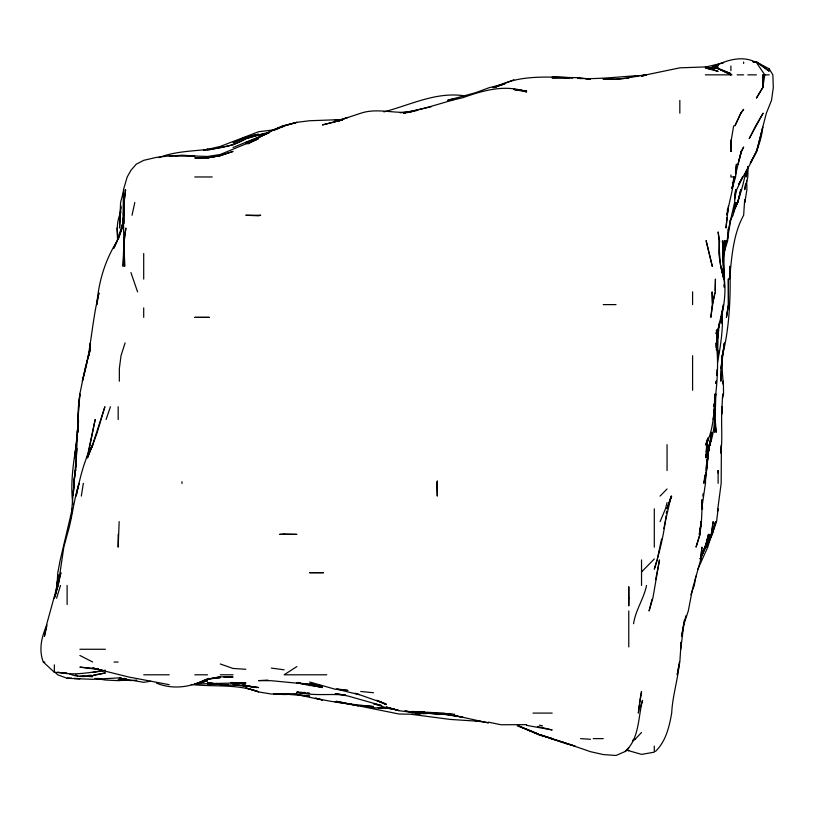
<?xml version="1.0" encoding="UTF-8"?>
<svg xmlns="http://www.w3.org/2000/svg" width="814" height="814" viewBox="0 0 814 814"><rect width="100%" height="100%" fill="white"/><g stroke="black" fill="none" stroke-linecap="round" stroke-linejoin="round"><path stroke-width="1.22" d="M718.121 483.323L718.121 470.563L718.121 473.066M119.332 381.206L119.363 368.437L121.021 355.677L125.091 342.908M724.531 287.21L722.456 240.791L724.552 279.08M717.124 333.628L717.063 342.908L718.121 328.734M702.462 499.572L701.424 521.621L699.287 534.381L701.2 521.621L700.06 534.381L696.041 547.15L699.857 534.381L701.139 521.621M681.115 642.307L679.832 661.986L677.207 674.796L678.978 664.356M124.145 251.231L124.664 266.32C124.237 240.822 121.917 215.049 125.6 189.733L123.982 202.493L123.504 215.262L123.982 202.493L124.125 223.382M181.99 483.414L181.99 481.705M715.832 393.966L714.702 432.265L715.007 424.145L716.249 432.265L715.18 419.495L715.099 421.825M75.814 470.563L78.592 406.735L79.843 393.966L85.124 368.437L90.028 349.867M722.659 393.966L721.601 414.855M769.189 74.847L762.972 74.847L762.728 87.607L756.42 98.107L762.738 87.607L764.804 74.847L756.42 62.586C740.699 54.1 723.392 61.518 708.841 68.732M762.972 74.847L762.738 87.607L762.84 85.287M705.707 472.883L705.463 483.323L701.719 508.852L701.922 505.372M714.071 412.535L713.868 419.495L714.957 399.776L714.305 406.735C716.89 385.602 719.108 364.133 716.116 342.908L715.903 347.547M715.079 290.69L715.445 279.08L715.323 291.85L712.647 303.449L714.804 293.009M123.901 189.733L120.584 202.493L119.546 228.022L120.93 205.973M680.901 644.627L680.982 642.307M715.079 396.286L715.16 393.966M729.619 275.6L729.486 279.08C731.817 257.428 732.915 234.737 743.64 215.262L744.657 200M729.741 272.12L729.965 266.32C730.667 296.296 729.782 326.394 722.435 355.677L724.368 342.908L721.153 368.437L720.848 381.206L722.16 355.677L721.153 368.437L722.323 356.837M705.667 472.954L705.362 480.148L709.116 445.034L706.216 470.563L709.177 445.034L707.397 457.794L711.812 432.265L709.33 445.034M721.591 323.178L722.099 311.579M722.11 311.579C723.422 328.876 720.553 345.736 717.541 362.637M727.289 214.102L727.482 209.452M723.249 383.526L723.351 381.206L723.554 393.966L722.445 398.616M715.903 383.526L716.015 381.206M714.651 399.776L714.305 406.735L715.547 393.966C713.695 411.223 714.092 429.324 705.626 445.034L707.295 439.224M723.27 384.686C722.649 373.484 720.838 362.291 723.036 351.038M716.737 375.407L717.032 369.597M123.352 221.062L122.934 228.022L123.463 189.733L127.198 176.964L130.932 170.319L136.223 164.204L143.702 160.338L156.461 157.367L169.231 155.922L181.99 155.576L207.529 156.481L220.289 154.497L258.476 138.665L247.924 143.824M76.201 445.034L78.49 421.825L74.776 457.794L76.201 445.034C73.158 464.611 70.238 484.391 72.863 504.212M702.065 503.052L702.279 499.572M716.727 337.108L716.931 333.628M730.891 148.565L731.501 138.665L733.638 125.905M717.531 339.428L718.05 331.308L717.622 345.228M71.459 513.492L76.964 448.514M723.341 266.32L725.467 240.791L724.033 251.231M714.773 399.776L714.305 406.735L714.824 399.776L714.326 405.576M119.159 521.621L118.172 547.15L118.172 534.381M74.033 483.323L75.02 470.563L73.209 494.932L75.02 470.563M713.959 411.375L713.359 419.495L714.987 406.735L714.967 399.776M124.166 245.431L123.067 266.32L123.891 240.791L125.875 228.022L124.45 239.631M705.962 454.314L705.697 457.794L707.854 438.064M706.145 451.994L706.511 447.354M706.084 468.243L706.389 464.753M728.418 205.973L725.996 228.022L727.014 217.582M715.119 396.286L715.323 393.966M715.099 397.456L715.404 393.966M721.611 413.695L722.201 406.735C720.634 422.201 722.974 437.84 720.736 453.154M679.364 662.036C678.143 679.263 672.466 695.716 671.692 713.095C669.22 726.973 665.974 741.116 655.514 751.393M730.891 175L730.891 176.964L733.902 176.964C733.373 190.028 728.754 202.32 727.106 215.262L727.828 209.452M639.173 704.975L638.349 713.095L641.534 691.503L639.417 702.655M712.219 304.619L710.846 317.379L712.698 304.619L712.097 291.85L712.209 303.449M720.766 450.834L721.397 445.034L721.173 483.323L717.48 511.314M119.912 215.262L120.818 207.132M702.838 496.092L703.093 493.772M70.91 518.142L71.184 515.822M735.48 172.324L736.446 164.204L735.612 176.964L732.03 188.573L732.641 185.083M707.386 440.384L706.837 445.034L708.18 438.064M704.944 475.244L703.825 483.323L706.644 470.563L709.177 445.034L706.908 462.433L707.549 457.794L707.101 445.034M123.372 217.582L122.12 228.022L123.362 218.742L121.958 228.022L118.172 239.224L122.222 228.022M77.127 432.265L78.571 420.665M55.321 595.889L58.282 574.999M57.458 581.959L57.011 585.449L57.794 572.68L60.236 559.91L72.283 508.852L71.632 513.492M57.753 579.639L58.201 576.159M716.676 340.588L718.121 329.721C723.9 309.167 728.438 287.169 721.265 266.32L723.595 279.08M666.005 515.822C664.01 533.964 659.767 551.811 654.303 569.19L657.152 559.91M666.31 513.492L666.615 511.172M716.137 333.628L716.595 330.148L717.226 342.908L716.3 349.867M704.588 477.553L704.893 475.244M718.762 351.038L718.121 355.677L717.246 333.628M680.738 649.267L684.299 620.258M734.655 196.693L735.673 189.733L734.564 202.493L728.235 230.342M745.909 171.164C743.223 185.429 739.122 199.644 733.241 212.942M716.768 342.908L718.721 330.148L718.66 325.498M700.244 558.75L705.362 546.866L709.218 534.381L705.362 546.316L711.192 534.381L713.135 521.621L711.639 534.381L705.362 547.13L710.754 535.449M58.303 584.279L63.818 547.15L67.277 534.381C72.365 517.623 73.718 500.02 79.019 483.323L76.109 496.092C79.975 478.622 83.689 460.744 92.643 445.034L91.789 447.354M117.603 239.631C116.88 230.443 116.677 220.492 120.93 212.067M745.553 183.923L744.657 189.733L747.812 176.964L748.117 166.524L746.163 176.964L747.812 166.524M733.007 182.763L733.902 176.964M81.329 496.092L83.333 483.323M683.699 623.738L681.552 636.507L684.045 623.738L688.288 610.978L692.592 588.573L700.661 559.91L701.943 547.15L700.528 559.91L705.036 547.15L700.233 558.75M695.899 576.159L694.291 585.449L690.872 594.698M721.245 317.379L723.514 304.619L718.121 329.721M98.087 297.649L96.825 304.619C98.555 281.99 105.067 260.002 117.308 240.791L113.889 248.239M98.514 295.329L98.932 293.009C91.687 322.161 90.985 352.411 82.326 381.206L89.896 349.867M75.661 467.073L76.089 464.753M87.647 456.634L95.197 419.495L87.037 457.794M707.732 454.314L711.283 438.064M663.786 528.581L671.112 496.092L667.063 508.852L671.642 496.092L667.063 508.374M711.456 438.064L707.61 453.154M657.397 558.75L659.574 548.31M718.365 327.594L719.576 321.917M58.364 584.279L60.897 572.68L46.836 623.738L44.394 636.507L46.805 626.058M732.183 188.573L734.706 176.964L732.224 187.413M659.818 547.15L661.579 539.031M132.021 215.262L134.819 202.493M734.584 199.013L736.68 189.733L742.673 176.964L738.685 184.412C748.778 166.29 760.825 148.26 762.759 127.065L756.847 151.435L750.294 163.126L756.42 151.435M655.646 579.639L659.493 559.91L652.869 598.209L649.073 610.978L651.973 599.369M730.891 219.17L727.35 239.631L728.571 228.022L727.665 240.791L724.033 252.391M709.014 446.194L708.475 448.514C713.512 435.958 715.313 422.517 714.285 409.055M705.362 546.866L708.465 534.381L705.362 546.866L702.899 551.404M633.567 623.738C635.49 610.134 643.843 598.829 646.53 585.449M97.599 431.105L104.894 406.735L92.643 444.576L87.505 457.794L92.572 445.034M738.817 160.714L741.218 151.435L735.581 174.644M667.063 502.614L665.445 508.852L660.103 521.621M715.821 383.526L716.432 381.206M683.882 623.738L686.019 615.618M697.852 569.2L707.753 547.15L715.577 521.621L712.352 534.381L706.389 547.15L711.538 535.541M717.48 511.172L718.121 508.852L716.564 521.621L712.057 534.381M756.755 150.275L766.371 113.136L771.509 100.376L773.3 87.607L772.852 74.847L769.189 68.824L757.488 62.678M640.272 707.58L642.541 700.325C637.993 717.51 639.489 738.481 625.264 751.393L628.774 747.791L625.427 751.393L616.005 755.473L603.235 754.558L590.476 751.678L564.947 742.856L573.066 745.4M737.911 164.204L741.585 151.435L743.65 147.008L741.127 151.435M58.059 585.449L54.345 598.209L58.13 585.449M733.984 209.452L736.07 202.493L733.068 215.262L729.792 221.052M56.583 598.209L60.521 585.449M123.504 221.062L117.124 240.791L114.031 247.751M708.516 448.514L711.405 438.064L708.77 448.514M106.105 419.495L110.45 406.735M97.293 432.265L92.643 445.177L86.376 457.794M46.927 624.898C41.656 636.487 38.482 649.735 43.325 662.036L54.345 672.262L67.114 673.31L63.624 672.761M700.254 558.801L705.362 547.72L701.058 556.583M711.192 534.381L704.68 547.15M702.889 551.404L705.209 547.15M654.303 558.943L641.534 571.967M641.534 732.468L635.775 738.624L632.773 740.506M660.062 496.092L667.063 488.97M632.539 741.147L635.368 738.624L632.539 740.506M296.876 666.554L284.117 674.796L326.801 674.796M247.853 143.732L271.347 130.728L284.117 125.905L296.876 122.314L309.646 120.737L342.134 119.556L338.655 120.085M513.888 79.813L494.515 87.607C518.487 74.674 546.754 76.954 573.066 77.747L552.177 77.208L577.706 77.666L590.476 79.1L585.836 78.826M269.22 132.662L255.891 138.665M206.359 679.141C191.168 687.291 172.66 689.926 156.461 683.099M269.027 132.713L233.058 147.507M256.339 139.163L245.818 143.64L256.268 139.57L245.818 142.531L254.772 139.102M708.841 68.864L718.121 65.191M204.283 150.173L220.289 146.408L258.587 131.736L275.987 129.599M501.119 84.463L492.897 87.607L504.599 84.035M257.509 138.665L258.587 138.258M383.893 111.884C410.867 104.853 437.657 90.822 466.31 96.164M204.283 150.315L207.529 149.206L203.866 150.163M284.117 126.323L271.347 130.728L278.317 128.551M346.774 117.827L335.175 121.825L322.405 124.918L335.175 121.683L361.05 113.136C377.686 107.682 394.841 114.133 411.762 111.833M220.289 155.627L233.058 151.435L220.289 155.606L207.529 157.845L194.76 157.916L207.529 157.875L220.289 155.627L207.529 157.845M713.481 68.834L718.121 67.328L713.481 68.661M347.944 117.43L335.175 121.49L342.134 119.872L339.814 120.096M245.818 142.531L256.268 139.367M258.587 135.144L245.818 138.665L258.587 134.849L264.387 134.147L258.587 134.931L270.187 131.949M158.781 157.631C187.067 146.601 219.119 154.385 245.818 138.777L233.058 144.872L207.529 150.224M705.362 67.114L723.646 62.8M504.599 83.903L489.397 87.607L475.59 92.704L447.517 100.376L453.54 99.176M431.491 106.624L403.571 113.136L409.422 112.21M223.769 676.841L233.058 677.085L220.289 676.821L207.529 679.171L194.76 684.208L207.529 680.86L194.76 684.014L245.818 682.732L230.738 682.549L245.818 683.801L233.058 682.712M220.289 676.821L207.529 679.171L220.289 677.645L213.329 678.184M416.402 110.704L409.503 111.905M654.303 752.177L641.534 754.375L626.444 750.04M92.643 672.476L105.403 670.349C89.774 672.364 73.341 676.037 57.825 672.079M403.836 112.79L407.234 112.251M150.661 681.257L143.702 682.315L118.172 677.96L92.643 679.324L67.114 678.276L57.723 674.796L54.345 671.764M455.86 98.738L450.061 99.573L453.54 99.511M400.162 112.77C421.662 110.806 441.809 102.208 462.82 97.7C483.272 90.374 505.27 84.066 526.648 91.941L513.888 89.367L526.648 90.954L513.888 89.581M93.742 675.04L105.403 672.924C93.691 675.406 80.718 679.171 69.332 673.707M638.054 76.353L628.774 77.167L646.479 74.847L641.534 75.804L679.832 67.847L705.362 66.931L718.121 71.408L707.681 68.569M100.763 670.553L103.083 670.36M136.742 680.128L130.932 680.565L118.172 679.568L125.132 679.68M207.529 678.632L209.849 678.449M641.534 76.038L643.854 75.875M126.292 680.097L118.172 680.657L105.403 680.016L94.963 678.398M87.993 675.478L91.483 675.244M339.814 120.747L335.175 121.042L342.134 119.668L335.175 119.882L342.134 120.045M267.867 680.087L258.587 680.626L271.347 680.708L309.646 684.381L296.876 682.783L309.646 685.49L322.405 686.436L317.765 685.846M454.7 714.265L444.261 714.132M171.55 155.993L169.231 156.095L181.99 155.22L194.76 155.891L175.03 155.861M643.854 75.397C621.804 76.211 599.837 79.609 577.706 78.327L581.196 78.541M419.892 714.346L399.002 714.02L336.335 701.322L358.384 705.779L335.175 701.658M452.381 714.295L429.304 713.095L433.872 713.278L430.403 713.095M526.648 724.653L501.119 724.755L488.359 722.15M447.741 714.183L437.291 714.519L425.661 712.871M305.006 692.449L296.876 692.663L309.646 693.355L307.326 693.09M450.061 713.563L437.291 713.736L415.242 711.772M417.572 714.285L411.762 714.356L450.061 719.413L480.229 721.377M433.872 713.054C426.801 713.349 419.831 714.651 412.942 711.894M705.362 74.847L732 74.847M737.138 74.847L743.65 74.847M747.822 74.847L756.42 74.847M194.76 176.964L212.22 176.964M603.235 304.619L616.005 304.619M79.874 649.267L105.403 649.267M43.325 662.036L44.892 662.036M114.062 662.036L118.172 662.036M143.702 674.796L169.231 674.796M194.76 674.796L207.529 674.796M220.289 674.796L233.058 674.796M424.532 713.095L433.872 713.095M532.987 713.095L552.177 713.095M593.233 738.624L603.235 738.624M278.317 693.823L284.117 693.874L271.347 694.027L258.587 691.941L245.818 687.922L258.587 691.747C236.732 683.76 213.675 687.047 191.28 684.472M390.873 708.526L373.473 707.753L360.704 705.524L373.473 706.532C354.11 704.517 334.391 702.736 315.445 698.158L322.405 699.979L298.036 694.841M390.873 708.495L378.113 707.814L394.363 708.821M96.123 678.479L100.763 678.571M444.261 713.99L447.741 714.061M74.074 678.479L79.874 678.652L74.074 678.479M246.998 685.795L256.43 687.565C240.344 684.065 223.647 686.202 207.529 682.59L213.329 683.17M417.572 711.731L411.762 711.507L443.864 713.095L488.359 722.944M421.052 711.863L424.532 711.996L411.762 712.291L399.002 710.703L386.233 707L399.002 710.561L386.233 707.702L373.473 703.652L381.593 705.545L347.944 696.011L335.175 693.66L340.974 694.434M718.121 68.498L730.891 74.847L718.121 68.508L705.362 67.928L718.121 68.498L730.891 73.636L718.121 68.671M79.874 676.037L92.643 676.607L82.194 676.058M752.94 61.559L757.213 62.078L769.189 71.164L758.383 63.472M480.229 721.214L475.59 720.939L488.359 722.639M273.667 693.904L284.117 694.546L296.876 694.118L284.117 694.016L309.646 696.102L298.036 694.708M245.818 669.281L233.058 668.457L220.289 663.99M580.575 738.624L590.476 739.285M568.426 77.696L552.177 77.869L569.586 77.768M444.261 713.603L447.741 713.858M98.443 668.854L79.874 667.144L101.923 669.922M466.31 96.276L462.82 96.001L466.31 96.449M245.818 685.703L233.058 684.645L258.587 687.565L246.978 685.876M425.651 712.677L430.138 713.095M360.704 691.473L373.473 692.755M215.649 683.404L219.129 683.76M305.006 692.826L296.876 691.92C312.932 696.469 329.385 693.386 345.614 695.125L343.294 694.739M310.806 685.062L322.405 687.565L310.806 685.083L314.285 685.408M526.648 725.376L552.177 729.965L537.403 726.424M418.732 711.802L423.372 712.413M271.347 668.091L284.117 669.8M337.495 688.98L347.944 690.435L335.175 689.234L309.646 682M419.892 711.914L423.372 712.464L418.732 711.863L424.532 712.311L411.762 712.413L404.802 710.958M169.231 684.686L130.932 677.421M119.332 677.665L121.652 678.031M123.972 678.408L126.292 678.774M321.245 685.663L309.646 683.699L322.405 686.121M405.962 710.937L408.282 711.324M77.645 675.559L75.427 675.182L77.645 675.62M98.443 669.149L92.643 668.06L130.932 677.563M626.444 750.121L628.774 750.559M443.101 714.234L462.82 717.175L446.601 714.397M242.338 684.879L245.818 685.571M539.417 725.152L542.582 725.864M575.386 746.214L564.947 743.365L539.417 734.543L552.177 738.624L539.417 735.113L518.711 725.864L538.258 734.075L517.246 725.864M354.904 693.213L359.544 694.495M336.335 688.98L360.704 695.115L386.233 704.12L376.76 700.325L386.233 704.609L379.355 701.403M626.444 749.959L628.774 750.62M539.417 734.554L563.787 742.419L550.844 738.624M526.648 729.334L538.258 734.065M79.874 655.463L92.643 661.996M130.932 272.588L137.576 291.85M720.665 266.32L724.226 279.08C718.223 263.777 720.166 247.68 718.121 231.919L719.576 240.791L718.803 253.551L720.492 265.161M744.535 200L744.83 202.493L746.896 189.733L746.703 180.443M730.545 147.527L730.891 151.323L731.552 151.435L730.891 151.435L730.891 139.906M117.053 228.022L118.071 239.631M724.012 284.89L724.185 287.21M702.106 501.892L702.482 508.852L702.197 499.572M722.842 253.551L723.493 266.32L722.924 253.551L723.097 261.681M769.189 68.824L769.189 69.566M743.65 62.078L743.65 63.461M730.891 66.005L730.891 70.665M692.592 291.85L692.592 304.619M692.592 355.677L692.592 390.282M679.832 100.376L679.832 113.136M667.063 444.658L667.063 470.563M654.303 508.852L654.303 547.15M654.303 746.092L654.303 751.393M641.534 559.91L641.534 585.449M628.774 610.978L628.774 646.927M143.702 253.551L143.702 279.08M143.702 307.885L143.702 317.379M118.172 406.735L118.172 419.495M67.114 585.449L67.114 604.527M54.345 664.865L54.345 672.262M77.961 419.495L77.951 432.265L78.439 406.735L79.874 393.966L77.961 419.495M724.246 240.791L724.195 253.551L724.246 240.791M728.357 279.08L728.438 304.619L726.434 317.379L728.438 304.619L728.357 279.08M628.815 598.209L628.774 605.942L628.774 586.68L628.815 598.209M90.395 342.908L89.184 355.677L90.486 342.908M716.931 330.148L716.381 333.628L716.931 330.148M726.526 240.791L723.972 252.391L726.526 240.791M740.791 189.733L737.769 202.493L734.594 208.872L737.759 202.493L740.791 189.733M437.291 481.155L436.731 483.323L437.291 496.092L437.291 481.155M740.832 113.136L734.91 125.905L740.872 113.136L743.65 109.33L740.832 113.136M755.616 125.905L749.206 138.665L763.135 113.136L755.616 125.905M242.063 138.665L233.058 142.837L245.818 137.23L258.587 134.218L245.818 137.098L242.063 138.665M718.121 65.639L711.741 68.58L718.121 65.639M282.509 125.905L271.347 130.84L284.117 125.905L296.876 122.344L282.509 125.905M260.602 215.262L258.587 215.791L245.818 215.262L260.602 215.262M209.239 317.379L194.76 317.379L209.239 317.379M628.774 78.002L616.005 79.223L603.235 78.978L616.005 79.223L628.774 78.002M284.117 534.076L279.517 534.381L296.876 534.381L284.117 534.076M219.129 683.831L207.529 684.543L219.129 683.943M228.408 684.92L220.289 685.276L228.408 684.9M323.463 572.68L309.646 572.68L323.463 572.68M339.814 120.533L335.175 120.706L339.814 120.614M71.754 678.418L67.114 678.286L71.754 678.408M756.42 61.956L752.94 61.711L756.42 61.956M300.366 682.966L298.036 682.508L300.366 682.977M712.291 266.32L706.145 240.791L712.291 266.32"/></g></svg>
